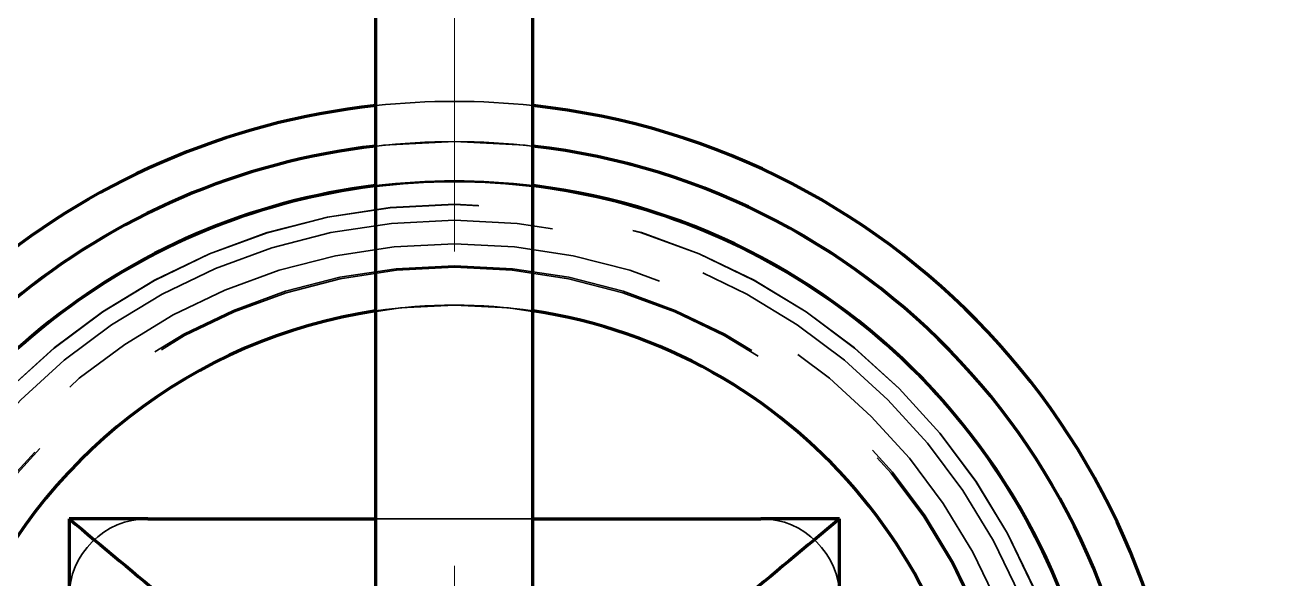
# Model space of a CAD drawing. Header units: millimetres. Extents: x 0 to 2382, y 0 to 420.
# Drawn here: x 159.06 to 167.08, y 141.5 to 145.02 of the extents above; entities that cross this region are included whole.
import ezdxf

# ---------------------------------------------------------------- set-up
doc = ezdxf.new("R2010")
doc.units = ezdxf.units.MM
doc.linetypes.add('IRAM-E-TRAZOS', pattern=[5, 4, -1])
doc.linetypes.add('IRAM-F-TRAZO-PUNTO', pattern=[20, 15, -2, 1, -2])
for name, color, linetype, lineweight in [('01-VISIBLE', 7, 'CONTINUOUS', 70), ('02-OCULTA', 4, 'IRAM-E-TRAZOS', 35), ('03-EJE', 1, 'IRAM-F-TRAZO-PUNTO', 18)]:
    doc.layers.add(name, color=color, linetype=linetype, lineweight=lineweight)

msp = doc.modelspace()

# ---------------------------------------------------------------- linework, layer by layer
at = {"layer": '01-VISIBLE'}
for p, q in [((161.2909, 138.5863), (161.2909, 150.9102)), ((162.2909, 138.5863), (162.2909, 150.9102)), ((159.3409, 141.8781), (159.3409, 141.3781)), ((159.8409, 141.8781), (159.3409, 141.8781)), ((159.8409, 141.8781), (161.2909, 141.8781)), ((162.2909, 141.8781), (163.7409, 141.8781)), ((164.2409, 141.8781), (163.7409, 141.8781)), ((164.2409, 141.3781), (164.2409, 141.8781))]:
    msp.add_line(p, q, dxfattribs=at)
for points in [[(159.3409, 141.8781), (159.3809, 141.8448), (159.4209, 141.8115), (159.4609, 141.7781), (159.5009, 141.7448), (159.5409, 141.7115), (159.5809, 141.6781), (159.6209, 141.6448), (159.6609, 141.6115), (159.7009, 141.5781), (159.7409, 141.5448), (159.7809, 141.5115), (159.8209, 141.4781), (159.8609, 141.4448), (159.9009, 141.4115), (159.9409, 141.3781)], [(164.2409, 141.8781), (164.2009, 141.8448), (164.1609, 141.8115), (164.1209, 141.7781), (164.0809, 141.7448), (164.0409, 141.7115), (164.0009, 141.6781), (163.9609, 141.6448), (163.9209, 141.6115), (163.8809, 141.5781), (163.8409, 141.5448), (163.8009, 141.5115), (163.7609, 141.4781), (163.7209, 141.4448), (163.6809, 141.4115), (163.6409, 141.3781)]]:
    msp.add_lwpolyline(points, dxfattribs=at)
for radius, start, end in [(16.096, 0, 122.32603), (16, 0, 122.51532), (4.656, 96.16479, 165.06447), (4.656, 0, 83.83521), (4.4, 96.52498, 162.8152), (4.4, 0, 83.47502), (4.15, 96.91992, 161.74462), (4.15, 0, 83.08008), (3.36, 98.55794, 157.23796), (3.36, 0, 81.44206)]:
    msp.add_arc((161.7909, 139.8781), radius, start, end, dxfattribs=at)
at = {"layer": '02-OCULTA'}
for p, q in [((161.2909, 138.8089), (161.2909, 151.1328)), ((162.2909, 138.8089), (162.2909, 151.1328)), ((159.8409, 141.8781), (163.7409, 141.8781)), ((161.2909, 141.8781), (162.2909, 141.8781))]:
    msp.add_line(p, q, dxfattribs=at)
msp.add_lwpolyline([(159.0504, 142.9866), (159.0995, 143.0292), (159.1494, 143.0711), (159.1998, 143.1122), (159.251, 143.1525), (159.3027, 143.192), (159.3551, 143.2307), (159.408, 143.2685), (159.4616, 143.3055), (159.5157, 143.3417), (159.5704, 143.377), (159.6256, 143.4115), (159.6814, 143.445), (159.7377, 143.4777), (159.7945, 143.5096), (159.8517, 143.5405), (159.9095, 143.5705), (159.9677, 143.5996), (160.0264, 143.6277), (160.0855, 143.655), (160.1451, 143.6813), (160.205, 143.7067), (160.2653, 143.7311), (160.326, 143.7546), (160.3871, 143.7771), (160.4485, 143.7987), (160.5103, 143.8193), (160.5723, 143.8389), (160.6347, 143.8576), (160.6974, 143.8753), (160.7603, 143.8919), (160.8235, 143.9076), (160.8869, 143.9223), (160.9505, 143.936), (161.0143, 143.9487), (161.0784, 143.9604), (161.1426, 143.9711), (161.207, 143.9808), (161.2715, 143.9895), (161.3361, 143.9971), (161.4009, 144.0037), (161.4657, 144.0094), (161.5306, 144.014), (161.5956, 144.0175), (161.6607, 144.0201), (161.7258, 144.0216), (161.7908, 144.0221), (161.8559, 144.0216), (161.921, 144.0201), (161.9861, 144.0175), (162.0511, 144.014), (162.116, 144.0094), (162.1808, 144.0037), (162.2456, 143.9971), (162.3102, 143.9895), (162.3747, 143.9808), (162.4391, 143.9711), (162.5033, 143.9604), (162.5674, 143.9487), (162.6312, 143.936), (162.6948, 143.9223), (162.7582, 143.9076), (162.8214, 143.8919), (162.8843, 143.8753), (162.947, 143.8576), (163.0094, 143.8389), (163.0714, 143.8193), (163.1332, 143.7987), (163.1946, 143.7771), (163.2556, 143.7546), (163.3164, 143.7311), (163.3767, 143.7067), (163.4366, 143.6813), (163.4962, 143.655), (163.5553, 143.6277), (163.614, 143.5996), (163.6722, 143.5705), (163.7299, 143.5405), (163.7872, 143.5095), (163.844, 143.4777), (163.9003, 143.445), (163.9561, 143.4115), (164.0113, 143.377), (164.066, 143.3417), (164.1201, 143.3056), (164.1737, 143.2685), (164.2266, 143.2307), (164.279, 143.192), (164.3307, 143.1525), (164.3819, 143.1122), (164.4323, 143.0711), (164.4822, 143.0293), (164.5313, 142.9866), (164.5798, 142.9432), (164.6276, 142.899), (164.6747, 142.8541), (164.7211, 142.8084), (164.7668, 142.762), (164.8117, 142.7149), (164.8559, 142.6671), (164.8993, 142.6186), (164.942, 142.5694), (164.9839, 142.5196), (165.025, 142.4691), (165.0653, 142.418), (165.1047, 142.3663), (165.1434, 142.3139), (165.1813, 142.261), (165.2183, 142.2074), (165.2544, 142.1533), (165.2897, 142.0986), (165.3242, 142.0434), (165.3578, 141.9876), (165.3905, 141.9313), (165.4223, 141.8745), (165.4532, 141.8172), (165.4832, 141.7595), (165.5123, 141.7012), (165.5405, 141.6426), (165.5677, 141.5834), (165.594, 141.5239), (165.6194, 141.464)], dxfattribs=at)
for radius in [16.096, 16, 16, 16, 15.68, 15.68, 15.68, 15.68, 15.68, 15.68, 15.68, 15.68, 15.36, 15.36, 15.36, 15.36, 4.4, 4.15, 4.001, 4.001, 4, 4, 3.9, 3.9, 3.75, 3.75, 3.61, 3.61, 3.6, 3.6, 3.36, 3.36, 3.36]:
    msp.add_circle((161.7909, 139.8781), radius, dxfattribs=at)
for centre, radius, start, end in [((161.7909, 139.8781), 16.03, 162, 18), ((161.7909, 139.8781), 16.03, 162, 18), ((161.7909, 139.8781), 16, 162, 18), ((161.7909, 139.8781), 16, 162, 18), ((161.7909, 139.8781), 4.656, 83.83521, 96.16479), ((161.7909, 139.8781), 4.4, 83.47502, 96.52498), ((161.7909, 139.8781), 4.15, 83.08008, 96.91992), ((161.7909, 139.8781), 3.36, 81.44206, 98.55794), ((159.8409, 141.3781), 0.5, 90, 180), ((159.8409, 141.3781), 0.5, 90, 180), ((163.7409, 141.3781), 0.5, 0, 90), ((163.7409, 141.3781), 0.5, 0, 90)]:
    msp.add_arc(centre, radius, start, end, dxfattribs=at)
at = {"layer": '03-EJE'}
msp.add_line((161.7909, 123.5781), (161.7909, 156.1781), dxfattribs=at)

doc.saveas('drawing.dxf')
